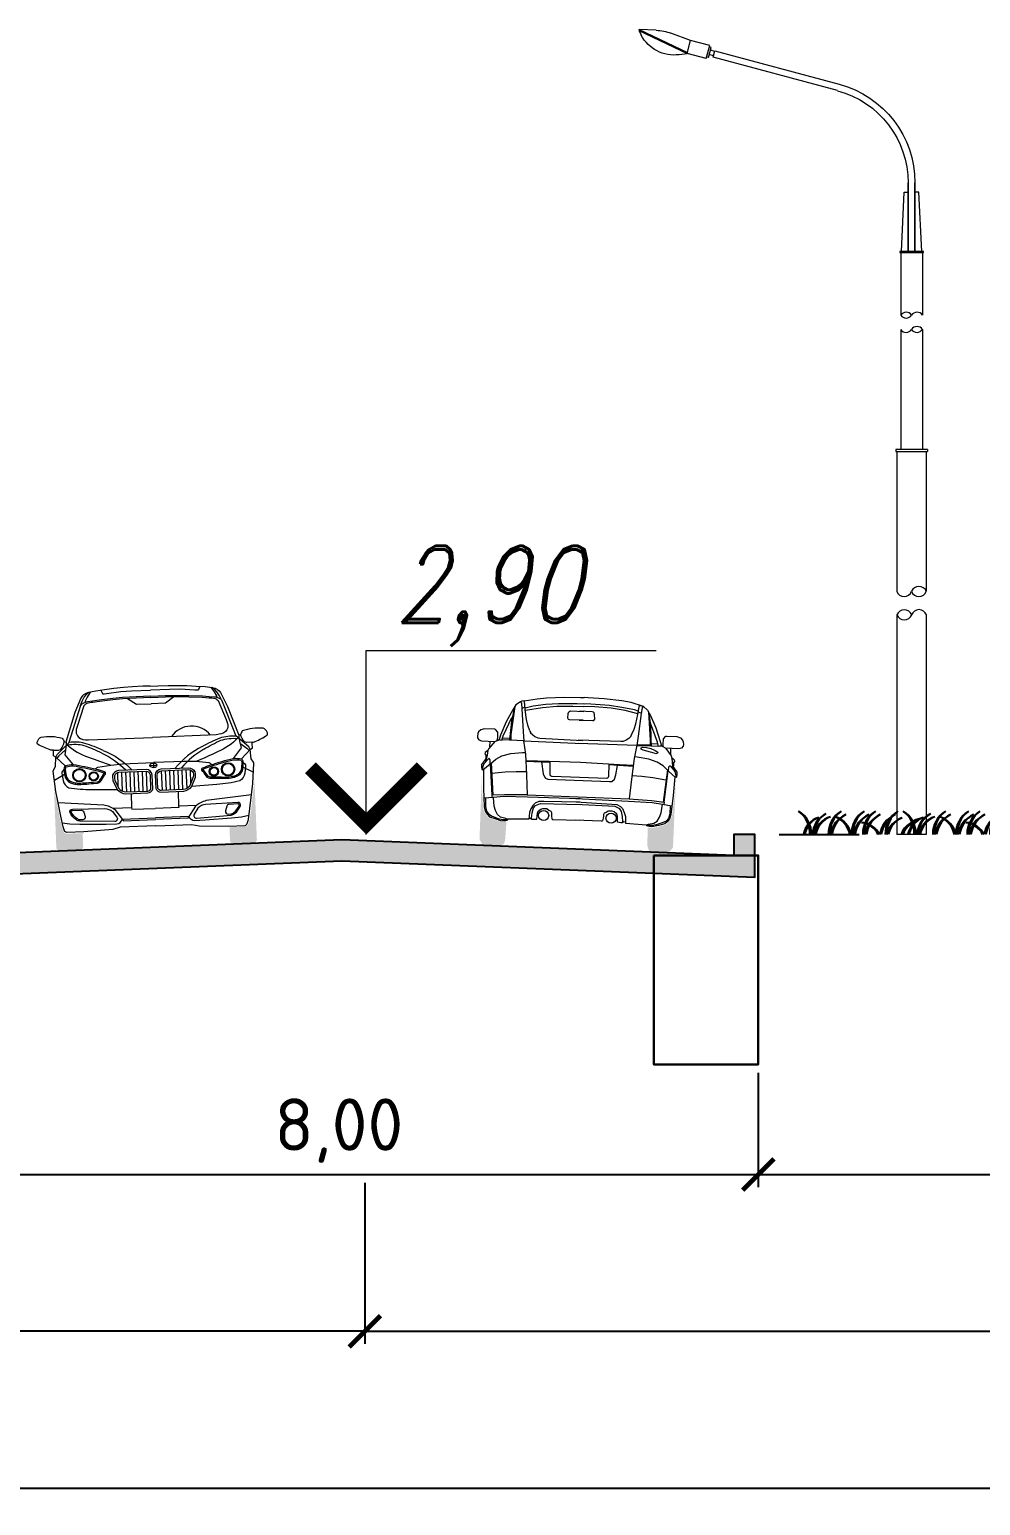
# Model space of a CAD drawing. Header units: millimetres. Extents: x 3633 to 4629, y 3430 to 3787.
# Drawn here: x 4536.3 to 4581.7, y 3431.2 to 3501.8 of the extents above; entities that cross this region are included whole.
import ezdxf

# ---------------------------------------------------------------- set-up
doc = ezdxf.new("R2010")
doc.units = ezdxf.units.MM
doc.layers.add('car', color=7, linetype='Continuous', lineweight=9, true_color=0x000000)
doc.layers.add('light', color=7, linetype='Continuous', lineweight=9, true_color=0x000000)
doc.layers.add('det1', color=7, linetype='Continuous', true_color=0x000000)
doc.layers.add('hatch', color=252, linetype='Continuous')
doc.layers.add('tx1', color=179, linetype='Continuous', lineweight=25)
doc.layers.add('tx2', color=179, linetype='Continuous', lineweight=25)
doc.styles.add('bold', font='romand.shx', dxfattribs={"width": 0.8, "oblique": 15})
doc.styles.add('СПДС', font='isocpeur.ttf')
doc.dimstyles.new('СПДС', dxfattribs={"dimtxt": 1.25, "dimasz": 0.75, "dimexe": 0.3, "dimexo": 0.2, "dimgap": 0.3, "dimtad": 1, "dimrnd": 0.05, "dimzin": 1, "dimtxsty": 'СПДС', "dimblk": 'ARCHTICK', "dimcen": 0.6, "dimclrd": 7, "dimclre": 7, "dimclrt": 7, "dimazin": 0, "dimtfac": 1, "dimtmove": 1, "dimatfit": 3, "dimldrblk": 'OBLIQUE', "dimfxl": 1, "dimlwd": -1, "dimlwe": -1, "dimarcsym": 0})

# ---------------------------------------------------------------- blocks, each defined once
blk = doc.blocks.new('*U184')
at = {"layer": 'hatch', "ltscale": 0.5}
blk.add_hatch(color=256, dxfattribs=at).paths.add_polyline_path([(3500, -60), (7760, -231), (7760, 178), (7560, 178), (7560, -22), (3500, 140), (-250, -10), (-250, 190), (-450, 190), (-450, -218)])
at = {"layer": 'det1', "ltscale": 0.5}
blk.add_lwpolyline([(7760, -231), (3500, -60), (-450, -218), (-450, 190), (-250, 190), (-250, -10), (3500, 140), (7560, -22), (7560, 178), (7760, 178), (7760, -231)], dxfattribs=at)
blk = doc.blocks.new('*U281')
at = {"layer": 'car'}
for points in [[(-695, 234), (-714, 232), (-754, 234), (-802, 247), (-865, 266), (-891, 292), (-913, 322), (-925, 366), (-941, 548), (-948, 717), (-946, 54), (-937, 41), (-917, 14), (-901, 5), (-885, 0), (-743, -2), (-723, 11), (-708, 31), (-701, 58)], [(909, 717), (902, 548), (886, 366), (874, 322), (852, 292), (826, 266), (763, 247), (715, 234), (675, 232), (656, 234), (662, 58), (670, 31), (684, 11), (704, -2), (846, 0), (862, 5), (878, 14), (898, 41), (907, 54)]]:
    blk.add_hatch(color=256, dxfattribs=at).paths.add_polyline_path(points)
for p, q in [((-571, 1397), (-447, 1423)), ((-447, 1423), (-359, 1436)), ((-359, 1436), (-190, 1447)), ((-190, 1447), (-36, 1452)), ((-36, 1452), (1, 1452)), ((38, 1452), (1, 1452)), ((193, 1448), (38, 1452)), ((361, 1436), (193, 1448)), ((450, 1423), (361, 1436)), ((570, 1388), (450, 1423)), ((-678, 1307), (-737, 1191)), ((-659, 1339), (-685, 1070)), ((-650, 1356), (-678, 1307)), ((-664, 1333), (-675, 1253)), ((-608, 1388), (-650, 1356)), ((-594, 1395), (-608, 1388)), ((-608, 1387), (-598, 1375)), ((-598, 1375), (-591, 1322)), ((-571, 1397), (-594, 1395)), ((-561, 1338), (-592, 1325)), ((-591, 1322), (-571, 1103)), ((-565, 1366), (-572, 1397)), ((-558, 1312), (-565, 1366)), ((-559, 1332), (-485, 1353)), ((-542, 1222), (-558, 1312)), ((-556, 1310), (-395, 1342)), ((-485, 1353), (-362, 1373)), ((-395, 1342), (-259, 1360)), ((-362, 1373), (-243, 1385)), ((-259, 1360), (-105, 1366)), ((-243, 1385), (-64, 1392)), ((-149, 1249), (-146, 1294)), ((-146, 1294), (-140, 1309)), ((-140, 1309), (-132, 1316)), ((-132, 1316), (-121, 1320)), ((-121, 1320), (1, 1320)), ((-105, 1366), (2, 1368)), ((-64, 1392), (2, 1392)), ((82, 1320), (-40, 1320)), ((66, 1392), (0, 1392)), ((107, 1367), (0, 1368)), ((246, 1385), (66, 1392)), ((94, 1316), (82, 1320)), ((101, 1309), (94, 1316)), ((107, 1294), (101, 1309)), ((262, 1360), (107, 1367)), ((110, 1249), (107, 1294)), ((364, 1373), (246, 1385)), ((398, 1343), (262, 1360)), ((487, 1354), (364, 1373)), ((520, 1318), (398, 1343)), ((523, 1344), (487, 1354)), ((503, 1222), (519, 1312)), ((519, 1312), (526, 1366)), ((523, 1338), (553, 1325)), ((526, 1366), (533, 1397)), ((532, 1397), (555, 1395)), ((552, 1322), (532, 1103)), ((559, 1375), (552, 1322)), ((555, 1395), (570, 1388)), ((570, 1387), (559, 1375)), ((570, 1388), (611, 1356)), ((611, 1356), (640, 1307)), ((620, 1339), (646, 1070)), ((625, 1333), (636, 1253)), ((640, 1307), (698, 1191)), ((-737, 1191), (-784, 1060)), ((-758, 1054), (-682, 1233)), ((-682, 1226), (-693, 1081)), ((-675, 1253), (-682, 1226)), ((-528, 1168), (-542, 1222)), ((-506, 1114), (-528, 1168)), ((-140, 1237), (-149, 1249)), ((-130, 1235), (-140, 1237)), ((0, 1235), (-130, 1235)), ((-39, 1235), (92, 1235)), ((92, 1235), (101, 1237)), ((101, 1237), (110, 1249)), ((467, 1114), (489, 1168)), ((489, 1168), (503, 1222)), ((636, 1253), (643, 1226)), ((719, 1054), (643, 1233)), ((643, 1226), (655, 1081)), ((698, 1191), (745, 1060)), ((-1003, 1068), (-1005, 1040)), ((-1005, 1040), (-1004, 1027)), ((-1004, 1027), (-990, 1007)), ((-996, 1084), (-1003, 1068)), ((-975, 1104), (-996, 1084)), ((-990, 1007), (-964, 999)), ((-941, 1116), (-975, 1104)), ((-964, 999), (-836, 999)), ((-842, 1116), (-941, 1116)), ((-838, 998), (-893, 930)), ((-885, 997), (-885, 944)), ((-834, 1114), (-842, 1116)), ((-836, 998), (-814, 1010)), ((-813, 1087), (-834, 1114)), ((-814, 1010), (-811, 1036)), ((-811, 1036), (-813, 1087)), ((-812, 1010), (-795, 1019)), ((-784, 1060), (-796, 1020)), ((-796, 1020), (-791, 1017)), ((-791, 1017), (-782, 1015)), ((-782, 1015), (-769, 1013)), ((-696, 1017), (-775, 1015)), ((-769, 1013), (-758, 1054)), ((-761, 1036), (-698, 1035)), ((-693, 1081), (-697, 1017)), ((-559, 1014), (-696, 1017)), ((-685, 1070), (-686, 1021)), ((-686, 1021), (-563, 1018)), ((-571, 1103), (-560, 1013)), ((-562, 1016), (-540, 890)), ((-560, 1014), (1, 1011)), ((-506, 1114), (-498, 1096)), ((-503, 1111), (-495, 1092)), ((-498, 1096), (-481, 1079)), ((-481, 1079), (-456, 1060)), ((-456, 1060), (-428, 1048)), ((-428, 1048), (-408, 1046)), ((-408, 1046), (1, 1042)), ((369, 1046), (-40, 1042)), ((521, 1014), (-40, 1011)), ((389, 1048), (369, 1046)), ((417, 1060), (389, 1048)), ((442, 1079), (417, 1060)), ((459, 1096), (442, 1079)), ((464, 1111), (456, 1092)), ((467, 1114), (459, 1096)), ((523, 1016), (502, 890)), ((520, 1014), (657, 1017)), ((532, 1103), (521, 1013)), ((648, 1021), (524, 1018)), ((565, 993), (579, 1000)), ((566, 982), (565, 993)), ((579, 1000), (615, 999)), ((615, 999), (657, 990)), ((646, 1070), (648, 1021)), ((655, 1081), (658, 1017)), ((657, 1017), (736, 1015)), ((657, 990), (700, 973)), ((722, 1036), (659, 1035)), ((730, 1013), (719, 1054)), ((743, 1015), (730, 1013)), ((752, 1017), (743, 1015)), ((745, 1060), (757, 1020)), ((757, 1020), (752, 1017)), ((773, 1010), (756, 1019)), ((772, 1036), (774, 1087)), ((775, 1010), (772, 1036)), ((774, 1087), (795, 1114)), ((797, 998), (775, 1010)), ((795, 1114), (804, 1116)), ((926, 999), (797, 999)), ((799, 998), (854, 930)), ((804, 1116), (902, 1116)), ((846, 997), (846, 944)), ((902, 1116), (936, 1104)), ((951, 1007), (926, 999)), ((936, 1104), (957, 1084)), ((965, 1027), (951, 1007)), ((957, 1084), (964, 1068)), ((964, 1068), (967, 1040)), ((967, 1040), (965, 1027)), ((-924, 890), (-928, 877)), ((-928, 877), (-917, 864)), ((-912, 900), (-924, 890)), ((-917, 864), (-910, 863)), ((-917, 864), (-916, 801)), ((-904, 863), (-914, 809)), ((-898, 913), (-912, 900)), ((-910, 863), (-904, 863)), ((-900, 909), (-904, 863)), ((-893, 930), (-900, 909)), ((-822, 831), (-763, 863)), ((-763, 863), (-680, 889)), ((-680, 889), (-568, 902)), ((-568, 902), (-539, 905)), ((-540, 890), (-522, 691)), ((502, 890), (483, 691)), ((529, 902), (500, 905)), ((642, 889), (529, 902)), ((585, 973), (566, 982)), ((690, 946), (585, 973)), ((724, 863), (642, 889)), ((708, 943), (690, 946)), ((700, 973), (724, 958)), ((724, 948), (708, 943)), ((724, 958), (724, 948)), ((724, 948), (724, 948)), ((783, 831), (724, 863)), ((854, 930), (861, 909)), ((859, 913), (873, 900)), ((861, 909), (866, 863)), ((871, 863), (866, 863)), ((866, 863), (875, 809)), ((878, 864), (871, 863)), ((873, 900), (886, 890)), ((878, 864), (877, 801)), ((889, 877), (878, 864)), ((886, 890), (889, 877)), ((-918, 825), (-954, 773)), ((-954, 773), (-954, 752)), ((-954, 752), (-951, 726)), ((-951, 726), (-945, 724)), ((-942, 753), (-944, 740)), ((-944, 740), (-942, 724)), ((-942, 724), (-872, 782)), ((-933, 781), (-942, 753)), ((-892, 829), (-933, 781)), ((-916, 801), (-916, 810)), ((-887, 834), (-892, 829)), ((-883, 832), (-887, 834)), ((-874, 822), (-883, 832)), ((-872, 784), (-874, 822)), ((-871, 784), (-822, 831)), ((-843, 483), (-871, 784)), ((-863, 793), (-852, 676)), ((-852, 694), (-728, 711)), ((-728, 711), (-620, 720)), ((-620, 720), (-525, 723)), ((-534, 828), (-310, 830)), ((-531, 821), (-305, 821)), ((-382, 821), (-363, 709)), ((-363, 709), (-350, 680)), ((-310, 830), (-11, 832)), ((-303, 830), (-299, 704)), ((-11, 832), (364, 827)), ((263, 821), (497, 816)), ((265, 705), (265, 828)), ((320, 683), (333, 726)), ((333, 726), (344, 817)), ((364, 827), (497, 825)), ((581, 720), (486, 723)), ((689, 711), (581, 720)), ((814, 694), (689, 711)), ((832, 784), (783, 831)), ((804, 483), (832, 784)), ((824, 793), (814, 676)), ((833, 784), (835, 822)), ((903, 724), (833, 782)), ((835, 822), (844, 832)), ((844, 832), (849, 834)), ((849, 834), (853, 829)), ((853, 829), (894, 781)), ((877, 801), (877, 810)), ((879, 825), (916, 773)), ((894, 781), (903, 753)), ((903, 753), (905, 740)), ((905, 740), (903, 724)), ((913, 726), (906, 724)), ((916, 752), (913, 726)), ((916, 773), (916, 752)), ((-852, 676), (-836, 483)), ((-522, 691), (-508, 502)), ((-350, 680), (-339, 667)), ((-339, 667), (-316, 658)), ((-316, 658), (276, 660)), ((-299, 704), (-294, 693)), ((-294, 693), (-283, 687)), ((-283, 687), (-277, 687)), ((-277, 687), (247, 691)), ((247, 691), (258, 693)), ((258, 693), (261, 700)), ((261, 700), (265, 705)), ((276, 660), (296, 661)), ((296, 661), (320, 683)), ((483, 691), (470, 502)), ((814, 676), (797, 483)), ((-828, 462), (-916, 451)), ((-904, 451), (-902, 374)), ((-844, 482), (-842, 459)), ((-723, 493), (-843, 483)), ((-730, 475), (-830, 462)), ((-824, 421), (-828, 462)), ((-504, 479), (-730, 475)), ((-508, 502), (-723, 493)), ((-508, 502), (470, 502)), ((2, 484), (-504, 479)), ((-427, 424), (-446, 405)), ((-394, 442), (-427, 424)), ((-423, 401), (-376, 424)), ((-345, 444), (-394, 442)), ((-376, 424), (2, 428)), ((-2, 451), (-345, 444)), ((-41, 484), (465, 479)), ((337, 424), (-41, 428)), ((-37, 451), (306, 444)), ((306, 444), (355, 442)), ((384, 401), (337, 424)), ((355, 442), (388, 424)), ((388, 424), (408, 405)), ((465, 479), (691, 475)), ((470, 502), (684, 493)), ((684, 493), (804, 483)), ((691, 475), (791, 462)), ((785, 421), (789, 462)), ((789, 462), (878, 451)), ((805, 482), (804, 459)), ((865, 451), (863, 374)), ((-902, 374), (-891, 329)), ((-891, 329), (-869, 303)), ((-869, 303), (-833, 284)), ((-833, 284), (-777, 264)), ((-819, 381), (-824, 421)), ((-804, 338), (-819, 381)), ((-785, 300), (-804, 338)), ((-754, 278), (-785, 300)), ((-479, 332), (-483, 269)), ((-466, 368), (-479, 332)), ((-446, 405), (-466, 368)), ((-456, 280), (-452, 331)), ((-452, 331), (-441, 379)), ((-441, 379), (-423, 401)), ((-407, 273), (-403, 329)), ((-403, 329), (-396, 349)), ((-396, 349), (-371, 370)), ((-371, 370), (-351, 377)), ((-351, 377), (-313, 376)), ((-313, 376), (-293, 363)), ((-293, 363), (-275, 354)), ((-275, 354), (-269, 341)), ((-269, 341), (-268, 327)), ((-268, 327), (-268, 307)), ((-268, 307), (-262, 280)), ((229, 307), (223, 280)), ((230, 341), (229, 327)), ((229, 327), (229, 307)), ((236, 354), (230, 341)), ((254, 363), (236, 354)), ((274, 376), (254, 363)), ((312, 377), (274, 376)), ((332, 370), (312, 377)), ((357, 349), (332, 370)), ((364, 329), (357, 349)), ((368, 273), (364, 329)), ((402, 379), (384, 401)), ((413, 331), (402, 379)), ((408, 405), (428, 368)), ((417, 280), (413, 331)), ((428, 368), (440, 332)), ((440, 332), (444, 269)), ((715, 278), (746, 300)), ((794, 284), (738, 264)), ((746, 300), (766, 338)), ((766, 338), (780, 381)), ((780, 381), (785, 421)), ((831, 303), (794, 284)), ((852, 329), (831, 303)), ((863, 374), (852, 329)), ((-777, 264), (-734, 255)), ((-703, 266), (-754, 278)), ((-734, 255), (-714, 255)), ((-714, 255), (-701, 256)), ((-683, 258), (-703, 266)), ((-701, 256), (-696, 258)), ((-696, 258), (-689, 260)), ((-483, 269), (-683, 260)), ((-483, 278), (-456, 280)), ((-466, 278), (-452, 269)), ((-452, 269), (-437, 269)), ((-437, 269), (-407, 273)), ((-262, 280), (-257, 276)), ((-257, 276), (-249, 276)), ((-249, 276), (0, 278)), ((211, 276), (-39, 278)), ((218, 276), (211, 276)), ((223, 280), (218, 276)), ((399, 269), (368, 273)), ((413, 269), (399, 269)), ((428, 278), (413, 269)), ((444, 278), (417, 280)), ((444, 269), (644, 260)), ((644, 258), (664, 266)), ((657, 258), (650, 260)), ((663, 256), (657, 258)), ((675, 255), (663, 256)), ((664, 266), (715, 278)), ((695, 255), (675, 255)), ((738, 264), (695, 255))]:
    blk.add_line(p, q, dxfattribs=at)
for points in [[(-936, 728), (-929, 549), (-913, 368), (-902, 327), (-882, 300), (-859, 276), (-799, 258), (-752, 246), (-714, 244), (-700, 246), (-689, 251), (-683, 258)], [(898, 728), (890, 549), (874, 368), (863, 327), (843, 300), (820, 276), (760, 258), (713, 246), (675, 244), (661, 246), (650, 251), (644, 258)]]:
    blk.add_lwpolyline(points, dxfattribs=at)
for centre in [(-342, 309), (303, 309)]:
    blk.add_circle(centre, 48.5, dxfattribs=at)
blk = doc.blocks.new('grass')
at = {"color": 0}
for centre, radius, start, end in [((283, 8), 251, 120.9153, 181.7436), ((299, 18), 251, 125.1975, 184.082), ((300, -40), 251, 113.3716, 170.93), ((317, -31), 251, 117.6539, 172.7928), ((442, -40), 251, 113.3716, 170.93), ((459, -31), 251, 117.6539, 172.7928), ((499, 8), 251, 120.9153, 181.7436), ((514, 18), 251, 125.1975, 184.082), ((465, -39), 205, 105.3788, 169.0232), ((480, -34), 205, 109.661, 170.3333), ((632, -94), 251, 95.3506, 157.9162), ((650, -92), 251, 99.6328, 158.5173), ((291, 8), 251, 358.2564, 59.0847), ((275, 18), 251, 355.918, 54.8025), ((667, -34), 205, 105.3788, 170.2977), ((681, -30), 205, 109.661, 171.6027), ((778, -4), 226, 115.7068, 178.9593), ((793, 4), 226, 119.989, 180.9593), ((789, -46), 226, 106.7576, 168.2484), ((805, -40), 226, 111.0398, 169.6613), ((954, 8), 251, 120.9153, 181.7436), ((970, 18), 251, 125.1975, 184.082), ((971, -40), 251, 113.3716, 170.93), ((988, -31), 251, 117.6539, 172.7928), ((703, -46), 226, 11.7516, 73.2424), ((687, -40), 226, 10.3387, 68.9602), ((1174, 8), 251, 120.9153, 181.7436), ((1190, 18), 251, 125.1975, 184.082), ((1191, -40), 251, 113.3716, 170.93), ((1208, -31), 251, 117.6539, 172.7928), ((18, -80), 193, 24.414, 89.3231), ((4, -79), 193, 24.1831, 85.0409)]:
    blk.add_arc(centre, radius, start, end, dxfattribs=at)
blk = doc.blocks.new('*U73')
at = {"layer": 'light'}
for p, q in [((-2605, 7701), (-2609, 7693)), ((151, 3685), (151, 3666))]:
    blk.add_line(p, q, dxfattribs=at)
at = {"layer": 'light', "ltscale": 15}
for p, q in [((-2609, 7693), (-2147, 7473)), ((-2609, 7693), (-2147, 7473)), ((-2609, 7693), (-2147, 7473)), ((-2609, 7693), (-2586, 7649)), ((-2609, 7693), (-2586, 7649)), ((-2609, 7693), (-2586, 7649)), ((-2605, 7701), (-2145, 7482)), ((-2605, 7701), (-2145, 7482)), ((-2605, 7701), (-2145, 7482)), ((-2444, 7694), (-2605, 7701)), ((-2444, 7694), (-2605, 7701)), ((-2444, 7694), (-2605, 7701)), ((-2114, 7596), (-2303, 7666)), ((-2114, 7596), (-2303, 7666)), ((-2114, 7596), (-2303, 7666)), ((-2147, 7472), (-2114, 7597)), ((-2147, 7472), (-2114, 7597)), ((-2147, 7472), (-2114, 7597)), ((-1930, 7547), (-2114, 7596)), ((-1930, 7547), (-2114, 7596)), ((-1930, 7547), (-2114, 7596)), ((-1964, 7423), (-1930, 7547)), ((-1964, 7423), (-1930, 7547)), ((-1964, 7423), (-1930, 7547)), ((-1942, 7435), (-1918, 7528)), ((-1942, 7435), (-1918, 7528)), ((-1942, 7435), (-1918, 7528)), ((-1917, 7528), (-1934, 7533)), ((-1917, 7528), (-1934, 7533)), ((-1917, 7528), (-1934, 7533)), ((-1883, 7492), (-1924, 7503)), ((-1883, 7492), (-1924, 7503)), ((-1883, 7492), (-1924, 7503)), ((-1898, 7436), (-1882, 7498)), ((-1898, 7436), (-1882, 7498)), ((-1898, 7436), (-1882, 7498)), ((-1882, 7498), (-692, 7179)), ((-1882, 7498), (-692, 7179)), ((-1882, 7498), (-692, 7179)), ((-2223, 7462), (-2147, 7472)), ((-2223, 7462), (-2147, 7472)), ((-2223, 7462), (-2147, 7472)), ((-1964, 7423), (-2147, 7472)), ((-1964, 7423), (-2147, 7472)), ((-1964, 7423), (-2147, 7472)), ((-1942, 7435), (-1959, 7439)), ((-1942, 7435), (-1959, 7439)), ((-1942, 7435), (-1959, 7439)), ((-1894, 7451), (-1935, 7462)), ((-1894, 7451), (-1935, 7462)), ((-1894, 7451), (-1935, 7462)), ((-709, 7117), (-1898, 7436)), ((-709, 7117), (-1898, 7436)), ((-709, 7117), (-1898, 7436)), ((-32, 5577), (-32, 6235)), ((-32, 5577), (-32, 6235)), ((-32, 6235), (-32, 5577)), ((-32, 6235), (-32, 5577)), ((-32, 6235), (-32, 5577)), ((32, 6235), (32, 5577)), ((32, 6235), (32, 5577)), ((32, 5577), (32, 6235)), ((32, 5577), (32, 6235)), ((32, 5577), (32, 6235)), ((-98, 5577), (-70, 6144)), ((-98, 5577), (-70, 6144)), ((-98, 5577), (-70, 6144)), ((-70, 6144), (-32, 6144)), ((-70, 6144), (-32, 6144)), ((-70, 6144), (-32, 6144)), ((-32, 6144), (-32, 5586)), ((-32, 6144), (-32, 5586)), ((-32, 6144), (-32, 5586)), ((70, 6144), (32, 6144)), ((32, 6144), (32, 5586)), ((70, 6144), (32, 6144)), ((32, 6144), (32, 5586)), ((70, 6144), (32, 6144)), ((32, 6144), (32, 5586)), ((98, 5577), (70, 6144)), ((98, 5577), (70, 6144)), ((98, 5577), (70, 6144)), ((113, 5577), (-113, 5577)), ((-113, 5577), (-113, 5567)), ((113, 5577), (-113, 5577)), ((-113, 5577), (-113, 5567)), ((113, 5577), (-113, 5577)), ((-113, 5577), (-113, 5567)), ((-113, 5567), (113, 5567)), ((-113, 5567), (113, 5567)), ((-113, 5567), (113, 5567)), ((-103, 5567), (-103, 4969)), ((-103, 5567), (-103, 4969)), ((-103, 5567), (-103, 4969)), ((-42, 5577), (-98, 5577)), ((-42, 5577), (-98, 5577)), ((-42, 5577), (-98, 5577)), ((42, 5577), (98, 5577)), ((42, 5577), (98, 5577)), ((42, 5577), (98, 5577)), ((103, 5567), (103, 4969)), ((103, 5567), (103, 4969)), ((103, 5567), (103, 4969)), ((113, 5567), (113, 5577)), ((113, 5567), (113, 5577)), ((113, 5567), (113, 5577)), ((-103, 4831), (-103, 3685)), ((103, 4832), (103, 3685)), ((151, 3685), (-151, 3685)), ((-151, 3685), (-151, 3666)), ((-151, 3666), (151, 3666)), ((-141, 3666), (-141, 2327)), ((141, 3666), (141, 2327)), ((-141, 2102), (-141, 0)), ((141, 2102), (141, 0))]:
    blk.add_line(p, q, dxfattribs=at)
blk.add_lwpolyline([(141, 0), (-141, 0)], dxfattribs=at)
at = {"layer": 'light', "ltscale": 15, "extrusion": (0, 0, -1)}
for centre, major_axis, start_param, end_param in [((-2272, 7812), (-251, 251), 3.788377, 5.017672), ((-2272, 7812), (-251, 251), 3.788377, 5.017672), ((-2272, 7812), (-251, 251), 3.788377, 5.017672), ((-2465, 7222), (334, 334), -0.739173, -0.434069), ((-2465, 7222), (334, 334), -0.739173, -0.434069), ((-2465, 7222), (334, 334), -0.739173, -0.434069), ((-945, 6235), (-645, 645), 1.047198, 2.356194), ((-945, 6235), (-645, 645), 1.047198, 2.356194), ((-945, 6235), (-691, 691), 1.047198, 2.356194), ((-945, 6235), (-691, 691), 1.047198, 2.356194), ((-945, 6235), (-691, 691), 1.047198, 2.356194)]:
    blk.add_ellipse(centre, major_axis=major_axis, ratio=1, start_param=start_param, end_param=end_param, dxfattribs=at)
at = {"layer": 'light', "ltscale": 15}
for centre, major_axis, start_param, end_param in [((-51, 4934), (44.4, 44.4), 6.113706, 8.050993), ((-51, 4934), (44.4, 44.4), 6.113706, 8.050993), ((-51, 4934), (44.4, 44.4), 6.113706, 8.050993), ((-52, 5002), (-43.2, 43.2), 1.352104, 3.360285), ((-52, 5002), (-43.2, 43.2), 1.352104, 3.360285), ((-52, 5002), (-43.2, 43.2), 1.352104, 3.360285), ((52, 4934), (-44.3, 44.3), 4.52894, 6.486255), ((52, 4934), (-44.3, 44.3), 4.52894, 6.486255), ((52, 4934), (-44.3, 44.3), 4.52894, 6.486255), ((-52, 4866), (-44.3, 44.3), 1.387347, 3.344662), ((-52, 4866), (-44.3, 44.3), 1.387347, 3.344662), ((-52, 4866), (-44.3, 44.3), 1.387347, 3.344662), ((52, 4799), (-43.2, 43.2), 4.493697, 6.501878), ((52, 4799), (-43.2, 43.2), 4.493697, 6.501878), ((52, 4799), (-43.2, 43.2), 4.493697, 6.501878), ((51, 4867), (-44.4, 44.4), 1.401317, 3.338604), ((51, 4867), (-44.4, 44.4), 1.401317, 3.338604), ((51, 4867), (-44.4, 44.4), 1.401317, 3.338604), ((-71, 2352), (-52.9, 52.9), 1.127575, 3.584814), ((-71, 2352), (-52.9, 52.9), 1.127575, 3.584814), ((-71, 2352), (-52.9, 52.9), 1.127575, 3.584814), ((70, 2296), (54.8, 54.8), 5.915742, 8.221813), ((70, 2296), (54.8, 54.8), 5.915742, 8.221813), ((70, 2296), (54.8, 54.8), 5.915742, 8.221813), ((70, 2353), (-53.3, 53.3), 1.13396, 3.578817), ((70, 2353), (-53.3, 53.3), 1.13396, 3.578817), ((70, 2353), (-53.3, 53.3), 1.13396, 3.578817), ((-70, 2076), (53.3, 53.3), 5.846349, 8.291206), ((-70, 2076), (53.3, 53.3), 5.846349, 8.291206), ((-70, 2076), (53.3, 53.3), 5.846349, 8.291206), ((71, 2077), (-52.9, 52.9), 4.269167, 6.726407), ((71, 2077), (-52.9, 52.9), 4.269167, 6.726407), ((71, 2077), (-52.9, 52.9), 4.269167, 6.726407), ((-70, 2133), (54.8, 54.8), 2.77415, 5.08022), ((-70, 2133), (54.8, 54.8), 2.77415, 5.08022), ((-70, 2133), (54.8, 54.8), 2.77415, 5.08022)]:
    blk.add_ellipse(centre, major_axis=major_axis, ratio=1, start_param=start_param, end_param=end_param, dxfattribs=at)
blk = doc.blocks.new('_ArchTick')
at = {"color": 0, "linetype": 'ByBlock', "const_width": 0.15}
blk.add_lwpolyline([(-0.5, -0.5), (0.5, 0.5)], dxfattribs=at)
blk = doc.blocks.new('*D236')
at = {"color": 7, "transparency": 16777216}
for p, q in [((4571.118, 3451.883), (4571.118, 3446.424)), ((4626.118, 3451.883), (4626.118, 3446.424)), ((4571.118, 3447.024), (4626.118, 3447.024))]:
    blk.add_line(p, q, dxfattribs=at)
at = {"layer": 'Defpoints', "color": 0, "transparency": 16777216}
for p in [(4571.118, 3452.283), (4626.118, 3452.283), (4626.118, 3447.024)]:
    blk.add_point(p, dxfattribs=at)
at = {"color": 7, "transparency": 16777216, "xscale": 1.5, "yscale": 1.5, "zscale": 1.5, "rotation": 180}
blk.add_blockref('_ArchTick', (4571.118, 3447.024), dxfattribs=at)
at = {"color": 7, "transparency": 16777216, "xscale": 1.5, "yscale": 1.5, "zscale": 1.5}
blk.add_blockref('_ArchTick', (4626.118, 3447.024), dxfattribs=at)
at = {"color": 7, "transparency": 16777216, "insert": (4598.618, 3449.124), "char_height": 2.5, "attachment_point": 5, "style": 'СПДС'}
blk.add_mtext('83,00-140,00', dxfattribs=at)
blk = doc.blocks.new('_Oblique')
at = {"color": 0, "linetype": 'ByBlock', "lineweight": -2}
blk.add_line((-0.5, -0.5), (0.5, 0.5), dxfattribs=at)
blk = doc.blocks.new('*U282')
at = {"layer": 'car'}
for points in [[(-703, 163), (-854, 163, -0.258783), (-886, 189), (-899, 228), (-918, 331), (-942, 492), (-956, 569), (-960, 613), (-960, 29), (-944, 0), (-719, 0), (-703, 29)], [(703, 163), (854, 163, 0.258783), (886, 189), (899, 228), (918, 331), (942, 492), (956, 569), (960, 613), (960, 29), (944, 0), (719, 0), (703, 29)]]:
    blk.add_hatch(color=256, dxfattribs=at).paths.add_polyline_path(points)
for p, q in [((-35, 784), (35, 784)), ((0, 804), (0, 764))]:
    blk.add_line(p, q, dxfattribs=at)
for points in [[(0, 1543), (-71, 1543), (-170, 1541), (-258, 1538), (-350, 1533), (-440, 1525), (-524, 1516), (-592, 1506), (-620, 1497), (-642, 1484), (-656, 1472), (-669, 1453), (-731, 1318), (-828, 1038)], [(-558, 1421), (-605, 1416), (-620, 1414), (-646, 1404), (-667, 1394), (-676, 1385), (-799, 1035)], [(-676, 1385), (-657, 1424), (-635, 1463), (-613, 1488), (-592, 1506)], [(-578, 1508), (-608, 1462), (-629, 1424), (-633, 1409)], [(0, 1447), (-140, 1446), (-269, 1443), (-364, 1438), (-495, 1428), (-558, 1421)], [(0, 1434), (-140, 1433), (-269, 1431), (-363, 1426), (-493, 1416), (-555, 1409)], [(-474, 1521), (-461, 1491), (-458, 1487), (-454, 1486), (-445, 1485), (-423, 1488), (-283, 1502), (-181, 1503), (0, 1503)], [(-222, 1432), (-138, 1374), (0, 1374)], [(0, 1543), (71, 1543), (170, 1541), (258, 1538), (350, 1533), (440, 1525), (524, 1516), (592, 1506), (620, 1497), (642, 1484), (656, 1472), (669, 1453), (731, 1318), (828, 1038)], [(474, 1521), (461, 1491), (458, 1487), (454, 1486), (445, 1485), (423, 1488), (283, 1502), (181, 1503), (0, 1503)], [(0, 1447), (140, 1446), (269, 1443), (364, 1438), (495, 1428), (558, 1421)], [(0, 1434), (140, 1433), (269, 1431), (363, 1426), (493, 1416), (555, 1409)], [(222, 1432), (138, 1374), (0, 1374)], [(558, 1421), (605, 1416), (620, 1414), (646, 1404), (667, 1394), (676, 1385), (799, 1035)], [(578, 1508), (608, 1462), (629, 1424), (633, 1409)], [(676, 1385), (657, 1424), (635, 1463), (613, 1488), (592, 1506)], [(-931, 898), (-918, 925), (-798, 1035)], [(-844, 1044), (-828, 1038)], [(-826, 1009), (-844, 919), (-766, 820)], [(-827, 1038), (-826, 1009)], [(826, 1009), (844, 919), (766, 820)], [(931, 898), (918, 925), (798, 1035)], [(827, 1038), (826, 1009)], [(844, 1044), (828, 1038)], [(-843, 813), (-931, 898)], [(-835, 964), (-900, 912), (-922, 889)], [(835, 964), (900, 912), (922, 889)], [(843, 813), (931, 898)], [(-952, 679), (-853, 732)], [(-348, 726), (-348, 594)], [(-309, 730), (-309, 549)], [(-269, 729), (-269, 540)], [(-230, 729), (-230, 540)], [(-190, 729), (-190, 540)], [(-151, 729), (-151, 540)], [(-111, 729), (-111, 540)], [(-72, 729), (-72, 540)], [(72, 729), (72, 540)], [(111, 729), (111, 540)], [(151, 729), (151, 540)], [(190, 729), (190, 540)], [(230, 729), (230, 540)], [(269, 729), (269, 540)], [(309, 730), (309, 549)], [(348, 726), (348, 594)], [(952, 679), (853, 732)], [(-225, 522), (-225, 386), (-399, 386)], [(225, 522), (225, 386), (399, 386)], [(-225, 386), (-225, 372), (0, 372)], [(225, 386), (225, 372), (0, 372)], [(-320, 282), (0, 282)], [(-308, 265), (0, 265)], [(320, 282), (0, 282)], [(308, 265), (0, 265)]]:
    blk.add_lwpolyline(points, dxfattribs=at)
for points in [[(-555, 1409, 0.041965), (-615, 1399, 0.097566), (-634, 1387), (-642, 1380), (-712, 1195), (-725, 1156), (-727, 1138), (-727, 1122), (-722, 1107), (-716, 1095), (-703, 1079), (-686, 1067), (-664, 1059), (-641, 1055), (-612, 1051), (0, 1051)], [(555, 1409, -0.041965), (615, 1399, -0.097566), (634, 1387), (642, 1380), (712, 1195), (725, 1156), (727, 1138), (727, 1122), (722, 1107), (716, 1095), (703, 1079), (686, 1067), (664, 1059), (641, 1055), (612, 1051), (0, 1051)], [(-951, 966, -0.086587), (-982, 972, -0.03884), (-1100, 1030, -0.304073), (-1099, 1057, -0.173994), (-1063, 1096, -0.117708), (-862, 1078, -0.079274), (-844, 1044)], [(-951, 966), (-902, 965), (-879, 972, 0.108127), (-844, 1044)], [(-819, 1016, 0.115478), (-618, 888, 0.009835), (-407, 803)], [(-488, 919, 0.036012), (-655, 997, 0.112074), (-811, 1008)], [(-474, 945, 0.039459), (-647, 1020, 0.101314), (-798, 1035, 0.097226)], [(819, 1016, -0.115478), (618, 888, -0.009835), (407, 803)], [(474, 945, -0.039459), (647, 1020, -0.101314), (798, 1035, -0.097226)], [(488, 919, -0.036012), (655, 997, -0.112074), (811, 1008)], [(951, 966, 0.086587), (982, 972, 0.03884), (1100, 1030, 0.304073), (1099, 1057, 0.173994), (1063, 1096, 0.117708), (862, 1078, 0.079274), (844, 1044)], [(951, 966), (902, 965), (879, 972, -0.108127), (844, 1044)], [(0, 204), (-343, 204), (-414, 187), (-692, 175), (-853, 175, -0.246202), (-875, 193), (-887, 231), (-906, 333), (-930, 494), (-944, 571), (-960, 767), (-959, 776), (-936, 809), (-931, 898), (-952, 914), (-952, 952), (-951, 966)], [(-488, 919, -0.086447), (-267, 750)], [(-474, 945, -0.109665), (-207, 747, -0.086447)], [(0, 204), (343, 204), (414, 187), (692, 175), (853, 175, 0.246202), (875, 193), (887, 231), (906, 333), (930, 494), (944, 571), (960, 767), (959, 776), (936, 809), (931, 898), (952, 914), (952, 952), (951, 966)], [(474, 945, 0.109665), (207, 747, 0.086447)], [(488, 919, 0.086447), (267, 750)], [(-857, 779), (-873, 763, 0.239592), (-880, 742), (-869, 673, 0.207141), (-819, 602, 0.038689), (-600, 576), (-355, 566)], [(-843, 813, 0.219934), (-855, 793), (-857, 779), (-853, 732), (-846, 698, 0.074962), (-818, 660, 0.078405), (-781, 641, 0.029684), (-738, 631, 0.017523), (-666, 630, 0.006133), (-581, 634), (-541, 636, 0.121315), (-512, 648, 0.024202), (-471, 707), (-462, 719, 0.495512), (-472, 741, 0.018752), (-547, 766, 0.012988), (-766, 820, 0.041161), (-843, 813)], [(-557, 768, -0.147224), (-533, 787), (-407, 803), (-295, 810), (0, 810)], [(-336, 747, 0.261694), (-394, 705, 0.1028), (-393, 653), (-355, 566, 0.213481), (-276, 522), (-64, 522, 0.307412), (-16, 558), (-16, 691, 0.383184), (-71, 747), (-336, 747)], [(557, 768, 0.147224), (533, 787), (407, 803), (295, 810), (0, 810)], [(336, 747, -0.261694), (394, 705, -0.1028), (393, 653), (355, 566, -0.213481), (276, 522), (64, 522, -0.307412), (16, 558), (16, 691, -0.383184), (71, 747), (336, 747)], [(857, 779), (873, 763, -0.239592), (880, 742), (869, 673, -0.207141), (819, 602, -0.038689), (600, 576), (355, 566)], [(843, 813, -0.219934), (855, 793), (857, 779), (853, 732), (846, 698, -0.074962), (818, 660, -0.078405), (781, 641, -0.029684), (738, 631, -0.017523), (666, 630, -0.006133), (581, 634), (541, 636, -0.121315), (512, 648, -0.024202), (471, 707), (462, 719, -0.495512), (472, 741, -0.018752), (547, 766, -0.012988), (766, 820, -0.041161), (843, 813)], [(-926, 465), (-490, 426, -0.132669), (-387, 376), (-308, 265)], [(926, 465), (490, 426, 0.132669), (387, 376), (308, 265)], [(-370, 301, -0.621988), (-392, 262), (-723, 278, -0.091073), (-757, 291, -0.134269), (-815, 362, -0.558845), (-792, 397), (-484, 389, -0.188393), (-409, 357), (-370, 301)], [(370, 301, 0.621988), (392, 262), (723, 278, 0.091073), (757, 291, 0.134269), (815, 362, 0.558845), (792, 397), (484, 389, 0.188393), (409, 357), (370, 301)], [(-894, 269), (-821, 256), (-725, 250), (-474, 240), (-373, 238, 0.332558), (-320, 282)], [(894, 269), (821, 256), (725, 250), (474, 240), (373, 238, -0.332558), (320, 282)]]:
    blk.add_lwpolyline(points, format="xyb", dxfattribs=at)
for points in [[(-838, 801, 0.186526), (-842, 791), (-845, 778), (-841, 734), (-835, 703, 0.070523), (-810, 670, 0.076123), (-777, 653, 0.029021), (-736, 644, 0.017315), (-667, 642, 0.006136), (-581, 647), (-542, 648, 0.110261), (-521, 657, 0.023737), (-481, 714), (-473, 725, 0.493895), (-475, 729, 0.019011), (-551, 754, 0.012904), (-767, 807, 0.038649)], [(-335, 730, 0.246897), (-377, 699, 0.094337), (-376, 658), (-340, 575, 0.205976), (-275, 540), (-64, 540, 0.2846), (-33, 561), (-33, 690, 0.377389), (-72, 729)], [(335, 730, -0.246897), (377, 699, -0.094337), (376, 658), (340, 575, -0.205976), (275, 540), (64, 540, -0.2846), (33, 561), (33, 690, -0.377389), (72, 729)], [(838, 801, -0.186526), (842, 791), (845, 778), (841, 734), (835, 703, -0.070523), (810, 670, -0.076123), (777, 653, -0.029021), (736, 644, -0.017315), (667, 642, -0.006136), (581, 647), (542, 648, -0.110261), (521, 657, -0.023737), (481, 714), (473, 725, -0.493895), (475, 729, -0.019011), (551, 754, -0.012904), (767, 807, -0.038649)], [(-792, 384), (-708, 382, -0.326161), (-685, 364), (-672, 321, -0.51563), (-697, 289), (-722, 290, -0.087537), (-750, 301, -0.133548), (-804, 367, -0.561503)], [(792, 384), (708, 382, 0.326161), (685, 364), (672, 321, 0.51563), (697, 289), (722, 290, 0.087537), (750, 301, 0.133548), (804, 367, 0.561503)]]:
    blk.add_lwpolyline(points, format="xyb", close=True, dxfattribs=at)
for centre, radius in [((-712, 717), 63.7), ((-712, 717), 56.3), ((-575, 702), 43.9), ((-575, 702), 36.4), ((575, 702), 43.9), ((575, 702), 36.4), ((712, 717), 63.7), ((712, 717), 56.3)]:
    blk.add_circle(centre, radius, dxfattribs=at)
blk.add_arc((370, 913), 232, 36.6231, 143.3769, dxfattribs=at)
at = {"layer": 'car', "extrusion": (0, 0, -1)}
blk.add_ellipse((0, 784), major_axis=(34.7, 0), ratio=0.584594, start_param=1.570796, end_param=4.712389, dxfattribs=at)
at = {"layer": 'car'}
blk.add_ellipse((0, 784), major_axis=(-34.7, 0), ratio=0.584594, start_param=1.570796, end_param=4.712389, dxfattribs=at)
blk = doc.blocks.new('*D237')
at = {"color": 7, "transparency": 16777216}
for p, q in [((4552.305, 3446.624), (4552.305, 3438.924)), ((4626.118, 3446.624), (4626.118, 3438.924)), ((4552.305, 3439.524), (4626.118, 3439.524))]:
    blk.add_line(p, q, dxfattribs=at)
at = {"layer": 'Defpoints', "color": 0, "transparency": 16777216}
for p in [(4552.305, 3447.024), (4626.118, 3447.024), (4626.118, 3439.524)]:
    blk.add_point(p, dxfattribs=at)
at = {"color": 7, "transparency": 16777216, "xscale": 1.5, "yscale": 1.5, "zscale": 1.5, "rotation": 180}
blk.add_blockref('_ArchTick', (4552.305, 3439.524), dxfattribs=at)
at = {"color": 7, "transparency": 16777216, "xscale": 1.5, "yscale": 1.5, "zscale": 1.5}
blk.add_blockref('_ArchTick', (4626.118, 3439.524), dxfattribs=at)
at = {"color": 7, "transparency": 16777216, "insert": (4589.211, 3441.624), "char_height": 2.5, "attachment_point": 5, "style": 'СПДС'}
blk.add_mtext('14,75', dxfattribs=at)
blk = doc.blocks.new('*D238')
at = {"color": 7, "transparency": 16777216}
for p, q in [((4364.482, 3446.624), (4364.482, 3438.924)), ((4552.305, 3446.624), (4552.305, 3438.924)), ((4552.305, 3439.524), (4364.482, 3439.524))]:
    blk.add_line(p, q, dxfattribs=at)
at = {"layer": 'Defpoints', "color": 0, "transparency": 16777216}
for p in [(4364.482, 3447.024), (4552.305, 3447.024), (4364.482, 3439.524)]:
    blk.add_point(p, dxfattribs=at)
at = {"color": 7, "transparency": 16777216, "xscale": 1.5, "yscale": 1.5, "zscale": 1.5, "rotation": 180.0000000000004}
blk.add_blockref('_ArchTick', (4364.482, 3439.524), dxfattribs=at)
at = {"color": 7, "transparency": 16777216, "xscale": 1.5, "yscale": 1.5, "zscale": 1.5}
blk.add_blockref('_ArchTick', (4552.305, 3439.524), dxfattribs=at)
at = {"color": 7, "transparency": 16777216, "insert": (4458.394, 3441.624), "char_height": 2.5, "attachment_point": 5, "style": 'СПДС'}
blk.add_mtext('27,20-60,60', dxfattribs=at)
blk = doc.blocks.new('*D239')
at = {"color": 7, "transparency": 16777216}
for p, q in [((4364.482, 3439.124), (4364.482, 3431.424)), ((4626.118, 3439.124), (4626.118, 3431.424)), ((4364.482, 3432.024), (4626.118, 3432.024))]:
    blk.add_line(p, q, dxfattribs=at)
at = {"layer": 'Defpoints', "color": 0, "transparency": 16777216}
for p in [(4364.482, 3439.524), (4626.118, 3439.524), (4626.118, 3432.024)]:
    blk.add_point(p, dxfattribs=at)
at = {"color": 7, "transparency": 16777216, "xscale": 1.5, "yscale": 1.5, "zscale": 1.5, "rotation": 180}
blk.add_blockref('_ArchTick', (4364.482, 3432.024), dxfattribs=at)
at = {"color": 7, "transparency": 16777216, "xscale": 1.5, "yscale": 1.5, "zscale": 1.5}
blk.add_blockref('_ArchTick', (4626.118, 3432.024), dxfattribs=at)
at = {"color": 7, "transparency": 16777216, "insert": (4495.3, 3434.124), "char_height": 2.5, "attachment_point": 5, "style": 'СПДС'}
blk.add_mtext('63,80-97,20', dxfattribs=at)
blk = doc.blocks.new('*D240')
at = {"color": 7, "transparency": 16777216}
for p, q in [((4571.118, 3451.89), (4571.118, 3446.424)), ((4530.993, 3450.953), (4530.993, 3446.424)), ((4530.993, 3447.024), (4571.118, 3447.024))]:
    blk.add_line(p, q, dxfattribs=at)
at = {"layer": 'Defpoints', "color": 0, "transparency": 16777216}
for p in [(4571.118, 3452.29), (4530.993, 3451.353), (4571.118, 3447.024)]:
    blk.add_point(p, dxfattribs=at)
at = {"color": 7, "transparency": 16777216, "xscale": 1.5, "yscale": 1.5, "zscale": 1.5, "rotation": 180}
blk.add_blockref('_ArchTick', (4530.993, 3447.024), dxfattribs=at)
at = {"color": 7, "transparency": 16777216, "xscale": 1.5, "yscale": 1.5, "zscale": 1.5}
blk.add_blockref('_ArchTick', (4571.118, 3447.024), dxfattribs=at)
at = {"color": 7, "transparency": 16777216, "insert": (4551.055, 3449.124), "char_height": 2.5, "attachment_point": 5, "style": 'СПДС'}
blk.add_mtext('8,00', dxfattribs=at)

msp = doc.modelspace()

# ---------------------------------------------------------------- linework, layer by layer
at = {"color": 0}
msp.add_line((4572.118, 3463.285), (4575.953, 3463.285), dxfattribs=at)
at = {"color": 0, "lineweight": 30}
msp.add_lwpolyline([(4566.118, 3462.29), (4571.118, 3462.29), (4571.118, 3452.29), (4566.118, 3452.29)], close=True, dxfattribs=at)
at = {"color": 0}
for centre, radius, start, end in [((4572.408, 3463.323), 1.253, 358.2564, 59.08468), ((4572.329, 3463.374), 1.253, 355.91796, 54.80246), ((4574.845, 3463.264), 1.128, 115.70682, 178.95931), ((4574.92, 3463.304), 1.128, 119.98904, 180.95928), ((4575.723, 3463.323), 1.253, 120.91532, 181.7436), ((4575.801, 3463.374), 1.253, 125.19754, 184.08204), ((4575.807, 3463.087), 1.253, 113.37164, 170.93), ((4575.891, 3463.128), 1.253, 117.65386, 172.79282), ((4576.823, 3463.323), 1.253, 120.91532, 181.7436), ((4576.901, 3463.374), 1.253, 125.19754, 184.08204), ((4576.907, 3463.087), 1.253, 113.37164, 170.93), ((4576.991, 3463.128), 1.253, 117.65386, 172.79282), ((4574.287, 3463.113), 1.023, 105.37875, 170.29766), ((4574.359, 3463.136), 1.023, 109.66097, 171.60273), ((4574.896, 3463.055), 1.128, 106.7576, 168.24844), ((4574.976, 3463.083), 1.128, 111.03982, 169.66132), ((4574.466, 3463.055), 1.128, 11.75156, 73.2424), ((4574.386, 3463.083), 1.128, 10.33868, 68.96018)]:
    msp.add_arc(centre, radius, start, end, dxfattribs=at)
at = {"layer": 'tx1', "color": 0, "linetype": 'Continuous', "lineweight": 15, "ltscale": 200}
for p, q in [((4552.368, 3472.097), (4566.227, 3472.097)), ((4552.368, 3463.285), (4552.368, 3472.097))]:
    msp.add_line(p, q, dxfattribs=at)
at = {"layer": 'tx1', "color": 0, "linetype": 'Continuous', "lineweight": 15, "ltscale": 200, "const_width": 0.734}
msp.add_lwpolyline([(4549.69, 3466.482), (4552.368, 3463.804), (4555.045, 3466.482)], dxfattribs=at)

# ---------------------------------------------------------------- block references
at = {"color": 0, "xscale": 0.005, "yscale": 0.005, "zscale": 0.005}
for name, p in [('*U73', (4578.453, 3463.285)), ('grass', (4575.953, 3463.285)), ('grass', (4580.953, 3463.285))]:
    msp.add_blockref(name, p, dxfattribs=at)
at = {"color": 0}
for name, p, xscale, yscale, zscale, rotation in [('*U282', (4542.344, 3462.681), 0.004999999999999978, 0.004999999999999978, 0.004999999999999978, 2.29061004143888), ('*U281', (4562.499, 3462.583), 0.005, 0.005, 0.005, 357.7093899568968)]:
    msp.add_blockref(name, p, dxfattribs=dict(at, xscale=xscale, yscale=yscale, zscale=zscale, rotation=rotation))
at = {"color": 0, "ltscale": 0.5, "xscale": -0.005, "yscale": 0.005, "zscale": 0.005}
msp.add_blockref('*U184', (4568.701, 3462.335), dxfattribs=at)

# ---------------------------------------------------------------- texts
at = {"layer": 'tx2', "color": 0, "lineweight": 15, "ltscale": 200, "style": 'bold', "oblique": 15, "width": 0.8}
msp.add_text('2,90', height=3.6717, dxfattribs=at).set_placement((4553.689, 3473.419))

# ---------------------------------------------------------------- dimensions: what is measured, and where the dimension line sits
at = {"color": 0}
dim = msp.add_linear_dim(base=(4571.1176, 3447.0238), p1=(4530.9931, 3451.3529), p2=(4571.1176, 3452.2903), angle=180, dimstyle='СПДС', override={"dimscale": 2, "dimlfac": 0.2}, dxfattribs=at)
dim.commit()
dim.dimension.update_dxf_attribs({"geometry": '*D240', "text_midpoint": (4551.0553, 3449.1238)})
for p1, p2, distance, text, picture, middle in [((4571.118, 3452.283), (4626.118, 3452.283), -5.259, '83,00-140,00', '*D236', (4598.618, 3449.124)), ((4552.305, 3447.024), (4364.482, 3447.024), 7.5, '27,20-60,60', '*D238', (4458.394, 3441.624)), ((4364.482, 3439.524), (4626.118, 3439.524), -7.5, '63,80-97,20', '*D239', (4495.3, 3434.124))]:
    dim = msp.add_aligned_dim(p1=p1, p2=p2, distance=distance, text=text, dimstyle='СПДС', override={"dimscale": 2, "dimlfac": 0.2}, dxfattribs=at)
    dim.commit()
    dim.dimension.update_dxf_attribs({"geometry": picture, "text_midpoint": middle})
dim = msp.add_aligned_dim(p1=(4552.305, 3447.024), p2=(4626.118, 3447.024), distance=-7.5, dimstyle='СПДС', override={"dimscale": 2, "dimlfac": 0.2}, dxfattribs=at)
dim.commit()
dim.dimension.update_dxf_attribs({"geometry": '*D237', "text_midpoint": (4589.211, 3441.624)})

doc.saveas('drawing.dxf')
